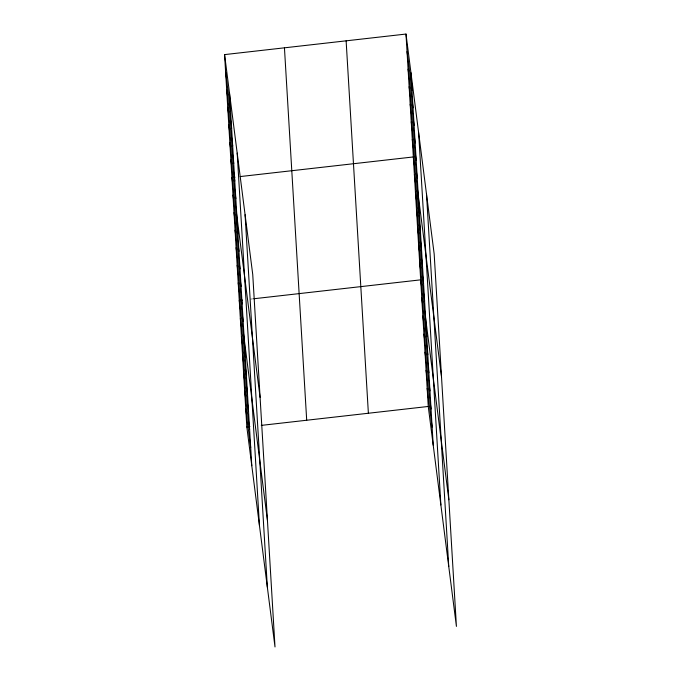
<?xml version="1.0" encoding="UTF-8"?>
<svg xmlns="http://www.w3.org/2000/svg" width="681" height="681" viewBox="0 0 681 681"><rect width="100%" height="100%" fill="white"/><g stroke="black" fill="none" stroke-linecap="round" stroke-linejoin="round"><path stroke-width="0.51" stroke-dasharray="3.4 2.55" d="M250.617 299.112L252.677 298.882"/><path stroke-width="1.02" d="M224.577 54.608L252.745 274.537L275.005 646.95L246.828 427.021L224.577 54.608L405.995 34.05L434.172 253.979L456.423 626.392L428.255 406.463L405.995 34.05M235.013 177.154L231.915 177.503L260.091 397.432M240.18 176.566L413.341 156.945L441.518 376.874M242.359 300.049L239.261 300.398L267.437 520.327M253.715 298.763L420.688 279.84L448.856 499.769M246.828 427.021L249.927 426.672M261.283 425.387L428.255 406.463M407.051 51.603L412.005 90.301M408.098 69.164L413.052 107.853M409.145 86.717L414.099 125.415M410.192 104.278L415.155 142.967M411.247 121.831L416.202 160.529M412.294 139.392L417.249 178.081M414.388 174.498L419.351 213.196M415.444 192.059L420.398 230.748M416.491 209.612L421.445 248.31M417.538 227.173L422.492 265.862M418.585 244.726L423.548 283.424M419.632 262.287L424.595 300.976M421.769 297.929L426.723 336.627M422.85 316.018L427.804 354.707M423.931 334.107L428.885 372.796M425.012 352.196L429.966 390.885M426.093 370.285L431.047 408.975M427.174 388.374L432.129 427.064M225.624 72.169L230.578 110.858M226.671 89.722L231.634 128.42M227.726 107.283L232.681 145.972M228.773 124.836L233.728 163.534M229.82 142.397L234.775 181.086M230.868 159.95L235.83 198.648M232.97 195.064L237.924 233.753M234.017 212.617L238.971 251.315M235.064 230.178L240.018 268.867M236.111 247.731L241.074 286.429M237.167 265.292L242.121 303.981M238.214 282.845L243.168 321.543M240.342 318.487L245.296 357.185M241.423 336.576L246.377 375.274M242.504 354.665L247.458 393.363M243.585 372.754L248.539 411.452M244.666 390.843L249.621 429.541M245.747 408.932L250.702 447.63M426.51 194.17L448.762 566.583M418.619 132.548L440.871 504.962M410.958 72.748L433.21 445.153M346.127 40.834L368.378 413.248M284.445 47.823L306.697 420.237M245.083 214.736L267.344 587.141M237.192 153.114L259.444 525.519M229.531 93.306L251.783 465.719"/></g></svg>
